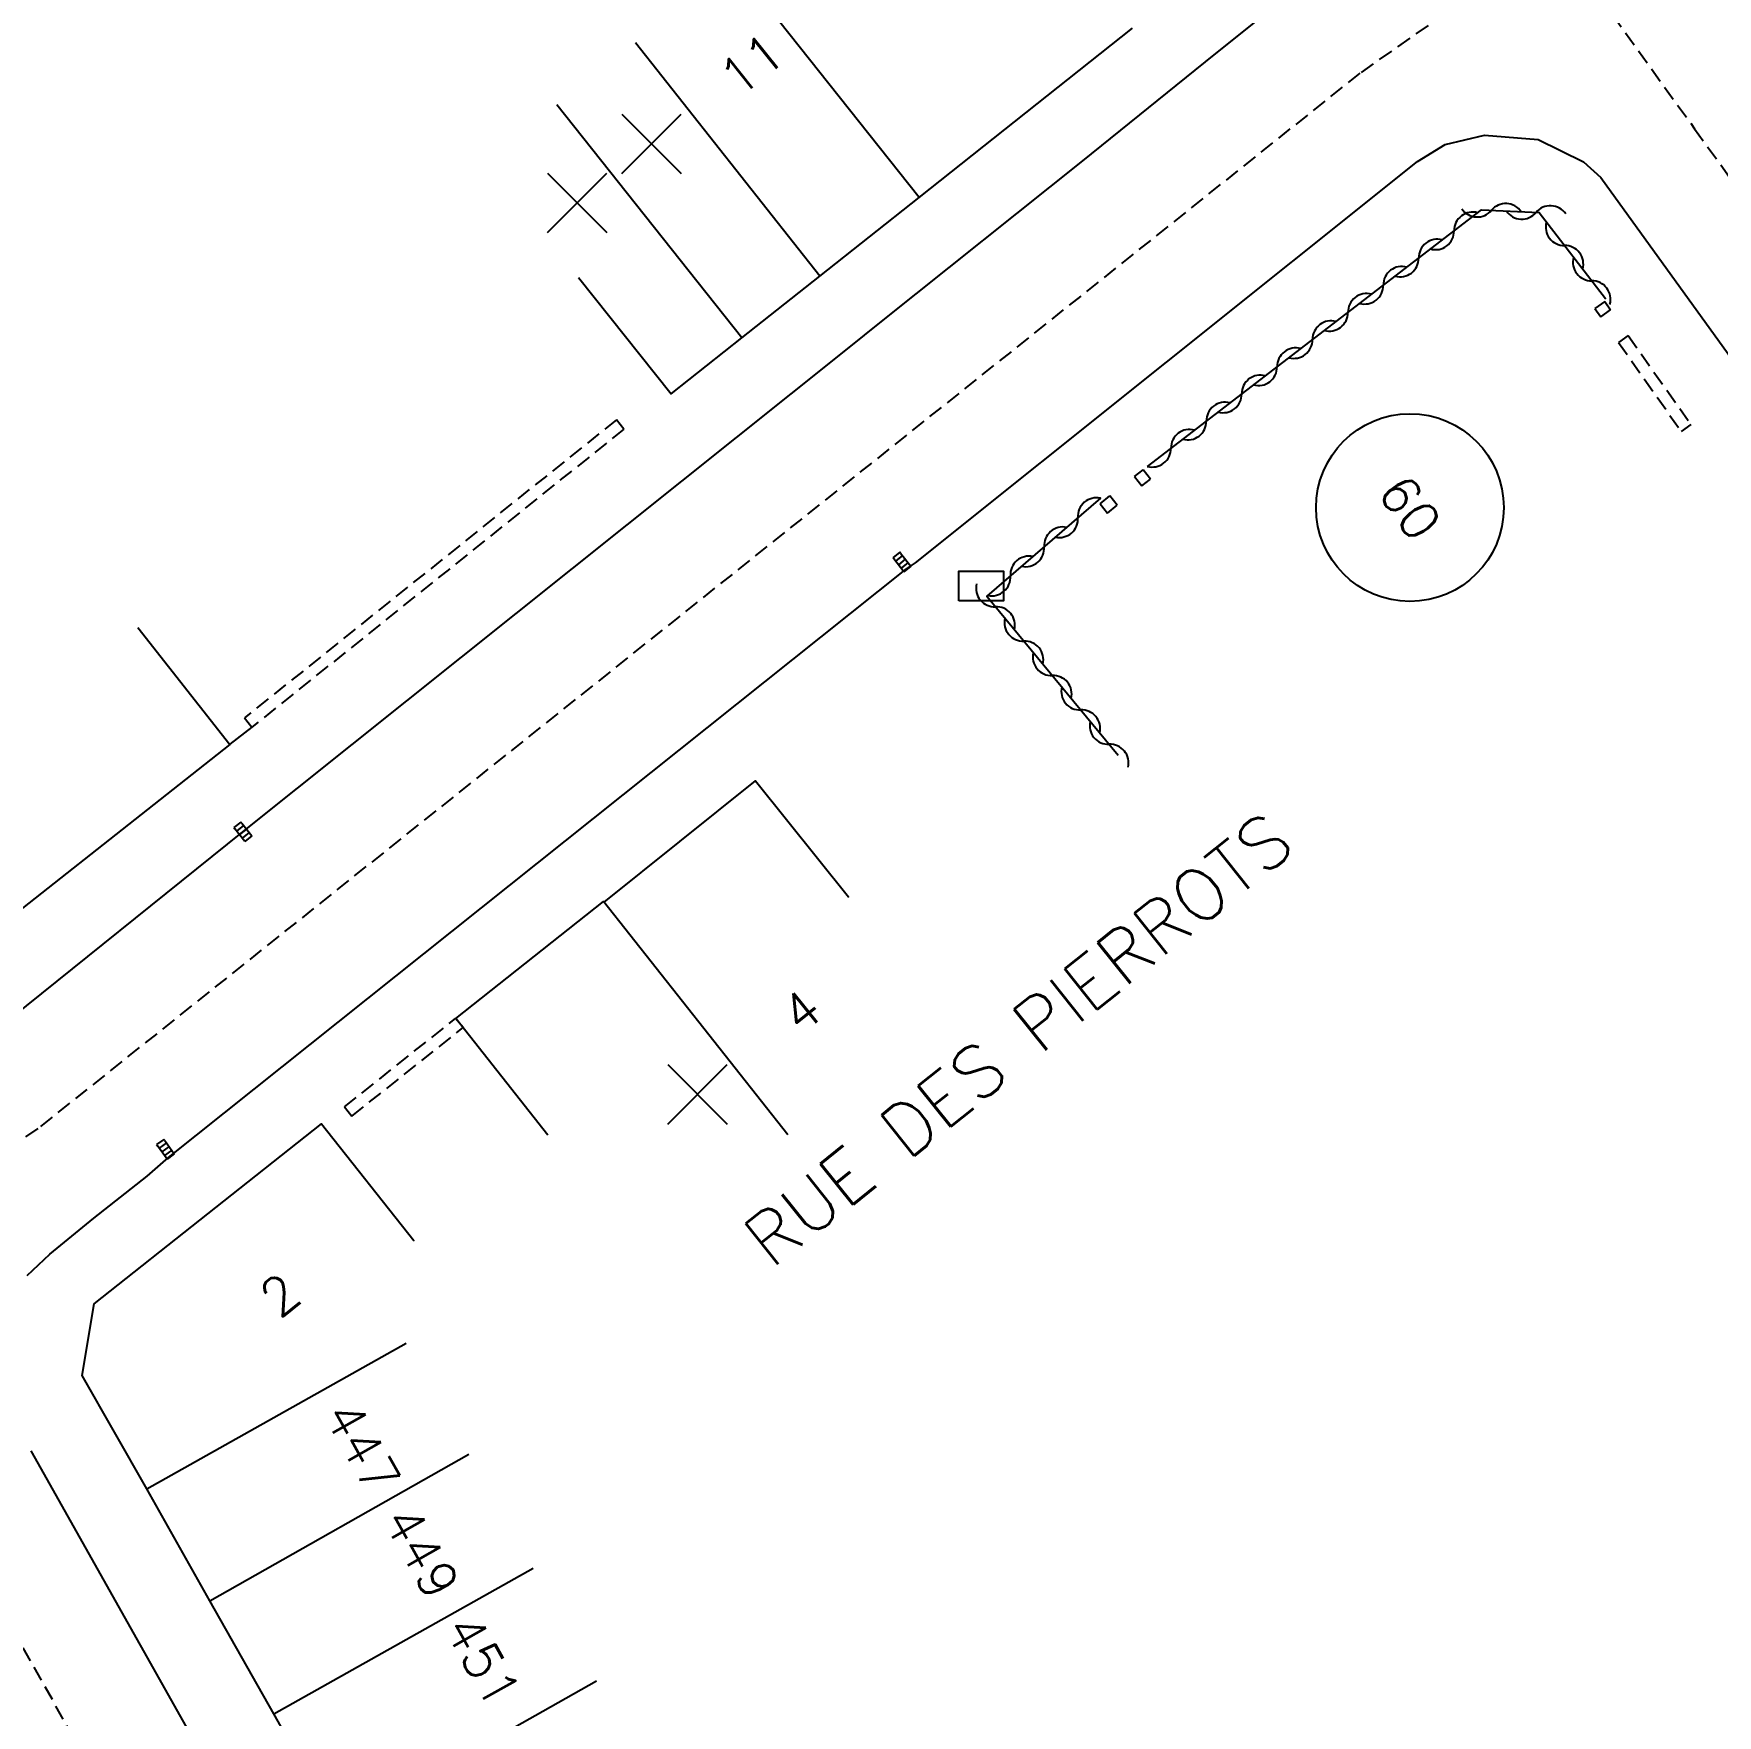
# Model space of a CAD drawing. Header units: millimetres. Extents: x 137000 to 138000, y 128000 to 129000.
# Drawn here: x 137676.5 to 137733.1, y 128900.6 to 128957.2 of the extents above; entities that cross this region are included whole.
import ezdxf
from ezdxf.enums import TextEntityAlignment as Align

# ---------------------------------------------------------------- set-up
doc = ezdxf.new("R2010")
doc.units = ezdxf.units.MM
doc.linetypes.add('DASHED', pattern=[0.75, 0.5, -0.25])
doc.layers.get('0').update_dxf_attribs({"linetype": 'CONTINUOUS'})
for name, color, linetype in [('w0001', 6, 'DASHED'), ('w0008', 7, 'CONTINUOUS'), ('w0100', 7, 'CONTINUOUS'), ('W0105', 7, 'CONTINUOUS'), ('W0112', 1, 'DASHED'), ('w0310', 3, 'CONTINUOUS'), ('w0400', 7, 'CONTINUOUS'), ('w0989', 7, 'CONTINUOUS'), ('w0991', 7, 'CONTINUOUS'), ('W1102', 7, 'CONTINUOUS'), ('W1471', 7, 'CONTINUOUS')]:
    doc.layers.add(name, color=color, linetype=linetype)
doc.styles.get("Standard").update_dxf_attribs({"font": 'romans.shx', "width": 0.85})

# ---------------------------------------------------------------- blocks, each defined once
blk = doc.blocks.new('t310o')
at = {"color": 0, "linetype": 'Continuous'}
for centre, start, end in [((-0.5, 0.375), 216.8699, 323.1304), ((0.5, -0.375), 36.8699, 143.1303)]:
    blk.add_arc(centre, 0.625, start, end, dxfattribs=at)
blk = doc.blocks.new('t991o')
at = {"color": 0, "linetype": 'Continuous'}
for p, q in [((-1, 1), (1, -1)), ((-1, -1), (1, 1))]:
    blk.add_line(p, q, dxfattribs=at)
blk = doc.blocks.new('T400')
for p, q in [((-0.15, 0.3), (0.15, 0.3)), ((-0.15, -0.25), (-0.15, 0.3)), ((-0.15, 0.15), (0.15, 0.15)), ((-0.15, 0), (0.15, 0)), ((0.15, 0.3), (0.15, -0.25)), ((-0.15, -0.15), (0.15, -0.15)), ((-0.15, -0.25), (-0.15, -0.3)), ((-0.15, -0.3), (0.15, -0.3)), ((0.15, -0.3), (0.15, -0.25))]:
    blk.add_line(p, q)
blk = doc.blocks.new('T1471')
at = {"color": 0, "linetype": 'Continuous', "flags": 128}
blk.add_lwpolyline([(-0.75, -0.5), (-0.75, 0.5), (0.75, 0.5), (0.75, -0.5), (-0.75, -0.5)], dxfattribs=at)

msp = doc.modelspace()

# ---------------------------------------------------------------- linework, layer by layer
at = {"layer": 'w0001'}
for points in [[(137699.282, 129000), (137703.832, 128993.681), (137713.513, 128980.142), (137722.998, 128966.958), (137732.32, 128953.983), (137780.382, 128887.345)], [(137725.426, 128627.774), (137717.741, 128645.886), (137715.569, 128653.316), (137713.772, 128662.308), (137712.585, 128671.123), (137711.986, 128678.76), (137711.806, 128686.96), (137712.108, 128694.349), (137712.682, 128700.695), (137715.302, 128716.645), (137718.896, 128734.03), (137723.69, 128756.962), (137728.799, 128781.46), (137730.196, 128788.892), (137730.614, 128795.363), (137729.586, 128803.5), (137727.472, 128810.482), (137723.424, 128818.8), (137717.916, 128828.598), (137673.524, 128907.549), (137664.719, 128923.278), (137635.071, 128975.918)], [(137727.659, 128960.47), (137721.062, 128955.848), (137676.628, 128920.366), (137669.122, 128915.414)]]:
    msp.add_lwpolyline(points, dxfattribs=at)
at = {"layer": 'w0008'}
for points in [[(137675.203, 128923.658), (137683.519, 128930.344), (137703.785, 128946.535), (137705.039, 128947.552), (137711.751, 128952.907), (137716.167, 128956.465), (137719.454, 128959.102), (137720.189, 128959.887), (137720.82, 128961.074), (137721.06, 128962.819), (137720.674, 128964.145), (137720.411, 128964.596), (137720.194, 128964.918), (137706.209, 128984.333), (137695.302, 128999.532), (137694.964, 129000)], [(137676.268, 128915.422), (137677.027, 128916.14), (137678.508, 128917.35), (137680.304, 128918.77), (137681.015, 128919.395), (137705.829, 128939.181), (137706.134, 128939.391), (137723.001, 128952.884), (137723.931, 128953.459), (137725.254, 128953.773), (137727.064, 128953.628), (137728.585, 128952.867), (137729.166, 128952.34), (137777.044, 128886.024)], [(137726.432, 128820.528), (137702.394, 128863.309), (137702.132, 128863.794), (137676.398, 128909.529)]]:
    msp.add_lwpolyline(points, dxfattribs=at)
at = {"layer": 'w0100'}
for points in [[(137694.806, 128948.983), (137697.913, 128945.066), (137700.288, 128946.95), (137702.915, 128949.022), (137706.258, 128951.676), (137713.429, 128957.364)], [(137679.985, 128937.21), (137683.081, 128933.283), (137672.902, 128925.258)], [(137693.774, 128920.149), (137690.675, 128924.072), (137695.642, 128927.997), (137695.669, 128927.979), (137700.752, 128932.057), (137703.881, 128928.157), (137703.881, 128928.157), (137703.881, 128928.157), (137703.881, 128928.157), (137703.881, 128928.157), (137703.881, 128928.157), (137703.881, 128928.157), (137703.881, 128928.157), (137703.881, 128928.157), (137703.881, 128928.157), (137703.881, 128928.157), (137703.881, 128928.157), (137703.881, 128928.157), (137703.881, 128928.157), (137703.881, 128928.157), (137703.881, 128928.157), (137703.881, 128928.157), (137703.881, 128928.157), (137703.881, 128928.157), (137703.881, 128928.157), (137703.881, 128928.157), (137703.881, 128928.157), (137703.881, 128928.157), (137703.881, 128928.157), (137703.881, 128928.157), (137703.881, 128928.157), (137703.881, 128928.157), (137703.881, 128928.157), (137703.881, 128928.157), (137703.881, 128928.157), (137703.881, 128928.157), (137703.881, 128928.157), (137703.881, 128928.157), (137703.881, 128928.157), (137703.881, 128928.157), (137703.881, 128928.157), (137703.881, 128928.157), (137703.881, 128928.157), (137703.881, 128928.157), (137703.881, 128928.157), (137703.881, 128928.157), (137703.881, 128928.157), (137703.881, 128928.157), (137703.881, 128928.157), (137703.881, 128928.157), (137703.881, 128928.157), (137703.881, 128928.157), (137703.881, 128928.157), (137703.881, 128928.157), (137703.881, 128928.157), (137703.881, 128928.157), (137703.881, 128928.157), (137703.881, 128928.157), (137703.881, 128928.157), (137703.881, 128928.157), (137703.881, 128928.157), (137703.881, 128928.157), (137703.881, 128928.157), (137703.881, 128928.157), (137703.881, 128928.157), (137703.881, 128928.157), (137703.881, 128928.157), (137703.881, 128928.157), (137703.881, 128928.157), (137703.881, 128928.157), (137703.881, 128928.157), (137703.881, 128928.157), (137703.881, 128928.157), (137703.881, 128928.157), (137703.881, 128928.157), (137703.881, 128928.157), (137703.881, 128928.157), (137703.881, 128928.157), (137703.881, 128928.157), (137703.881, 128928.157), (137703.881, 128928.157), (137703.881, 128928.157), (137703.881, 128928.157), (137703.881, 128928.157), (137703.881, 128928.157), (137703.881, 128928.157), (137703.881, 128928.157), (137703.881, 128928.157), (137703.881, 128928.157), (137703.881, 128928.157), (137703.881, 128928.157), (137703.881, 128928.157), (137703.881, 128928.157), (137703.881, 128928.157), (137703.881, 128928.157), (137703.881, 128928.157), (137703.881, 128928.157), (137703.881, 128928.157), (137703.881, 128928.157), (137703.881, 128928.157), (137703.881, 128928.157), (137703.881, 128928.157), (137703.881, 128928.157), (137703.881, 128928.157), (137703.881, 128928.157), (137703.881, 128928.157), (137703.881, 128928.157), (137703.881, 128928.157), (137703.881, 128928.157), (137703.881, 128928.157), (137703.881, 128928.157), (137703.881, 128928.157), (137703.881, 128928.157), (137703.881, 128928.157), (137703.881, 128928.157), (137703.881, 128928.157), (137703.881, 128928.157), (137703.881, 128928.157), (137703.881, 128928.157), (137703.881, 128928.157)], [(137686.695, 128896.885), (137684.561, 128900.684), (137682.408, 128904.489), (137680.293, 128908.256), (137678.118, 128912.06), (137678.517, 128914.473), (137686.163, 128920.523), (137689.265, 128916.602), (137689.265, 128916.602), (137689.265, 128916.602), (137689.265, 128916.602), (137689.265, 128916.602), (137689.265, 128916.602), (137689.265, 128916.602), (137689.265, 128916.602), (137689.265, 128916.602), (137689.265, 128916.602), (137689.265, 128916.602), (137689.265, 128916.602), (137689.265, 128916.602), (137689.265, 128916.602), (137689.265, 128916.602), (137689.265, 128916.602), (137689.265, 128916.602), (137689.265, 128916.602), (137689.265, 128916.602), (137689.265, 128916.602), (137689.265, 128916.602), (137689.265, 128916.602), (137689.265, 128916.602), (137689.265, 128916.602), (137689.265, 128916.602), (137689.265, 128916.602), (137689.265, 128916.602), (137689.265, 128916.602), (137689.265, 128916.602), (137689.265, 128916.602), (137689.265, 128916.602), (137689.265, 128916.602), (137689.265, 128916.602), (137689.265, 128916.602), (137689.265, 128916.602), (137689.265, 128916.602), (137689.265, 128916.602), (137689.265, 128916.602), (137689.265, 128916.602), (137689.265, 128916.602), (137689.265, 128916.602), (137689.265, 128916.602), (137689.265, 128916.602), (137689.265, 128916.602), (137689.265, 128916.602), (137689.265, 128916.602), (137689.265, 128916.602), (137689.265, 128916.602), (137689.265, 128916.602), (137689.265, 128916.602), (137689.265, 128916.602), (137689.265, 128916.602), (137689.265, 128916.602), (137689.265, 128916.602), (137689.265, 128916.602), (137689.265, 128916.602), (137689.265, 128916.602), (137689.265, 128916.602), (137689.265, 128916.602), (137689.265, 128916.602), (137689.265, 128916.602), (137689.265, 128916.602), (137689.265, 128916.602), (137689.265, 128916.602), (137689.265, 128916.602), (137689.265, 128916.602), (137689.265, 128916.602), (137689.265, 128916.602), (137689.265, 128916.602), (137689.265, 128916.602), (137689.265, 128916.602), (137689.265, 128916.602), (137689.265, 128916.602), (137689.265, 128916.602), (137689.265, 128916.602), (137689.265, 128916.602), (137689.265, 128916.602), (137689.265, 128916.602), (137689.265, 128916.602), (137689.265, 128916.602), (137689.265, 128916.602), (137689.265, 128916.602), (137689.265, 128916.602), (137689.265, 128916.602), (137689.265, 128916.602), (137689.265, 128916.602), (137689.265, 128916.602), (137689.265, 128916.602), (137689.265, 128916.602), (137689.265, 128916.602), (137689.265, 128916.602), (137689.265, 128916.602), (137689.265, 128916.602), (137689.265, 128916.602), (137689.265, 128916.602), (137689.265, 128916.602), (137689.265, 128916.602), (137689.265, 128916.602), (137689.265, 128916.602), (137689.265, 128916.602), (137689.265, 128916.602), (137689.265, 128916.602), (137689.265, 128916.602)]]:
    msp.add_lwpolyline(points, dxfattribs=at)
at = {"layer": 'W0105'}
msp.add_line((137683.824, 128933.863), (137683.085, 128933.288), dxfattribs=at)
at = {"layer": 'W0112'}
for points in [[(137729.298, 128948.171), (137728.971, 128947.941), (137729.165, 128947.665), (137729.492, 128947.895), (137729.492, 128947.895), (137729.492, 128947.895), (137729.492, 128947.895), (137729.492, 128947.895), (137729.492, 128947.895), (137729.492, 128947.895), (137729.492, 128947.895), (137729.492, 128947.895), (137729.492, 128947.895), (137729.492, 128947.895), (137729.492, 128947.895), (137729.492, 128947.895), (137729.492, 128947.895), (137729.492, 128947.895), (137729.492, 128947.895), (137729.492, 128947.895), (137729.492, 128947.895), (137729.492, 128947.895), (137729.492, 128947.895), (137729.492, 128947.895), (137729.492, 128947.895), (137729.492, 128947.895), (137729.492, 128947.895), (137729.492, 128947.895), (137729.492, 128947.895), (137729.492, 128947.895), (137729.492, 128947.895), (137729.492, 128947.895), (137729.492, 128947.895), (137729.492, 128947.895), (137729.492, 128947.895), (137729.492, 128947.895), (137729.492, 128947.895), (137729.492, 128947.895), (137729.492, 128947.895), (137729.492, 128947.895), (137729.492, 128947.895), (137729.492, 128947.895), (137729.492, 128947.895), (137729.492, 128947.895), (137729.492, 128947.895), (137729.492, 128947.895), (137729.492, 128947.895), (137729.492, 128947.895), (137729.492, 128947.895), (137729.492, 128947.895), (137729.492, 128947.895), (137729.492, 128947.895), (137729.492, 128947.895), (137729.492, 128947.895), (137729.492, 128947.895), (137729.492, 128947.895), (137729.492, 128947.895), (137729.492, 128947.895), (137729.492, 128947.895), (137729.492, 128947.895), (137729.492, 128947.895), (137729.492, 128947.895), (137729.492, 128947.895), (137729.492, 128947.895), (137729.492, 128947.895), (137729.492, 128947.895), (137729.492, 128947.895), (137729.492, 128947.895), (137729.492, 128947.895), (137729.492, 128947.895), (137729.492, 128947.895), (137729.492, 128947.895), (137729.492, 128947.895), (137729.492, 128947.895), (137729.492, 128947.895), (137729.492, 128947.895), (137729.492, 128947.895), (137729.492, 128947.895), (137729.492, 128947.895), (137729.492, 128947.895), (137729.492, 128947.895), (137729.492, 128947.895), (137729.492, 128947.895), (137729.492, 128947.895), (137729.492, 128947.895), (137729.492, 128947.895), (137729.492, 128947.895), (137729.492, 128947.895), (137729.492, 128947.895), (137729.492, 128947.895), (137729.492, 128947.895), (137729.492, 128947.895), (137729.492, 128947.895), (137729.492, 128947.895), (137729.492, 128947.895), (137729.492, 128947.895), (137729.492, 128947.895), (137729.492, 128947.895), (137729.492, 128947.895), (137729.492, 128947.895), (137729.492, 128947.895), (137729.492, 128947.895), (137729.492, 128947.895), (137729.492, 128947.895), (137729.492, 128947.895), (137729.492, 128947.895), (137729.492, 128947.895), (137729.492, 128947.895), (137729.492, 128947.895), (137729.492, 128947.895), (137729.492, 128947.895), (137729.492, 128947.895), (137729.492, 128947.895), (137729.492, 128947.895), (137729.492, 128947.895), (137729.492, 128947.895), (137729.492, 128947.895), (137729.492, 128947.895), (137729.492, 128947.895), (137729.492, 128947.895)], [(137729.298, 128948.171), (137729.492, 128947.895), (137729.492, 128947.895), (137729.492, 128947.895), (137729.492, 128947.895), (137729.492, 128947.895), (137729.492, 128947.895), (137729.492, 128947.895), (137729.492, 128947.895), (137729.492, 128947.895), (137729.492, 128947.895), (137729.492, 128947.895), (137729.492, 128947.895), (137729.492, 128947.895), (137729.492, 128947.895), (137729.492, 128947.895), (137729.492, 128947.895), (137729.492, 128947.895), (137729.492, 128947.895), (137729.492, 128947.895), (137729.492, 128947.895), (137729.492, 128947.895), (137729.492, 128947.895), (137729.492, 128947.895), (137729.492, 128947.895), (137729.492, 128947.895), (137729.492, 128947.895), (137729.492, 128947.895), (137729.492, 128947.895), (137729.492, 128947.895), (137729.492, 128947.895), (137729.492, 128947.895), (137729.492, 128947.895), (137729.492, 128947.895), (137729.492, 128947.895), (137729.492, 128947.895), (137729.492, 128947.895), (137729.492, 128947.895), (137729.492, 128947.895), (137729.492, 128947.895), (137729.492, 128947.895), (137729.492, 128947.895), (137729.492, 128947.895), (137729.492, 128947.895), (137729.492, 128947.895), (137729.492, 128947.895), (137729.492, 128947.895), (137729.492, 128947.895), (137729.492, 128947.895), (137729.492, 128947.895), (137729.492, 128947.895), (137729.492, 128947.895), (137729.492, 128947.895), (137729.492, 128947.895), (137729.492, 128947.895), (137729.492, 128947.895), (137729.492, 128947.895), (137729.492, 128947.895), (137729.492, 128947.895), (137729.492, 128947.895), (137729.492, 128947.895), (137729.492, 128947.895), (137729.492, 128947.895), (137729.492, 128947.895), (137729.492, 128947.895), (137729.492, 128947.895), (137729.492, 128947.895), (137729.492, 128947.895), (137729.492, 128947.895), (137729.492, 128947.895), (137729.492, 128947.895), (137729.492, 128947.895), (137729.492, 128947.895), (137729.492, 128947.895), (137729.492, 128947.895), (137729.492, 128947.895), (137729.492, 128947.895), (137729.492, 128947.895), (137729.492, 128947.895), (137729.492, 128947.895), (137729.492, 128947.895), (137729.492, 128947.895), (137729.492, 128947.895), (137729.492, 128947.895), (137729.492, 128947.895), (137729.492, 128947.895), (137729.492, 128947.895), (137729.492, 128947.895), (137729.492, 128947.895), (137729.492, 128947.895), (137729.492, 128947.895), (137729.492, 128947.895), (137729.492, 128947.895), (137729.492, 128947.895), (137729.492, 128947.895), (137729.492, 128947.895), (137729.492, 128947.895), (137729.492, 128947.895), (137729.492, 128947.895), (137729.492, 128947.895), (137729.492, 128947.895), (137729.492, 128947.895), (137729.492, 128947.895), (137729.492, 128947.895), (137729.492, 128947.895), (137729.492, 128947.895), (137729.492, 128947.895), (137729.492, 128947.895), (137729.492, 128947.895), (137729.492, 128947.895), (137729.492, 128947.895), (137729.492, 128947.895), (137729.492, 128947.895), (137729.492, 128947.895), (137729.492, 128947.895), (137729.492, 128947.895), (137729.492, 128947.895), (137729.492, 128947.895), (137729.492, 128947.895), (137729.492, 128947.895)], [(137730.088, 128947.029), (137729.762, 128946.798), (137731.874, 128943.804), (137732.201, 128944.035), (137732.201, 128944.035), (137732.201, 128944.035), (137732.201, 128944.035), (137732.201, 128944.035), (137732.201, 128944.035), (137732.201, 128944.035), (137732.201, 128944.035), (137732.201, 128944.035), (137732.201, 128944.035), (137732.201, 128944.035), (137732.201, 128944.035), (137732.201, 128944.035), (137732.201, 128944.035), (137732.201, 128944.035), (137732.201, 128944.035), (137732.201, 128944.035), (137732.201, 128944.035), (137732.201, 128944.035), (137732.201, 128944.035), (137732.201, 128944.035), (137732.201, 128944.035), (137732.201, 128944.035), (137732.201, 128944.035), (137732.201, 128944.035), (137732.201, 128944.035), (137732.201, 128944.035), (137732.201, 128944.035), (137732.201, 128944.035), (137732.201, 128944.035), (137732.201, 128944.035), (137732.201, 128944.035), (137732.201, 128944.035), (137732.201, 128944.035), (137732.201, 128944.035), (137732.201, 128944.035), (137732.201, 128944.035), (137732.201, 128944.035), (137732.201, 128944.035), (137732.201, 128944.035), (137732.201, 128944.035), (137732.201, 128944.035), (137732.201, 128944.035), (137732.201, 128944.035), (137732.201, 128944.035), (137732.201, 128944.035), (137732.201, 128944.035), (137732.201, 128944.035), (137732.201, 128944.035), (137732.201, 128944.035), (137732.201, 128944.035), (137732.201, 128944.035), (137732.201, 128944.035), (137732.201, 128944.035), (137732.201, 128944.035), (137732.201, 128944.035), (137732.201, 128944.035), (137732.201, 128944.035), (137732.201, 128944.035), (137732.201, 128944.035), (137732.201, 128944.035), (137732.201, 128944.035), (137732.201, 128944.035), (137732.201, 128944.035), (137732.201, 128944.035), (137732.201, 128944.035), (137732.201, 128944.035), (137732.201, 128944.035), (137732.201, 128944.035), (137732.201, 128944.035), (137732.201, 128944.035), (137732.201, 128944.035), (137732.201, 128944.035), (137732.201, 128944.035), (137732.201, 128944.035), (137732.201, 128944.035), (137732.201, 128944.035), (137732.201, 128944.035), (137732.201, 128944.035), (137732.201, 128944.035), (137732.201, 128944.035), (137732.201, 128944.035), (137732.201, 128944.035), (137732.201, 128944.035), (137732.201, 128944.035), (137732.201, 128944.035), (137732.201, 128944.035), (137732.201, 128944.035), (137732.201, 128944.035), (137732.201, 128944.035), (137732.201, 128944.035), (137732.201, 128944.035), (137732.201, 128944.035), (137732.201, 128944.035), (137732.201, 128944.035), (137732.201, 128944.035), (137732.201, 128944.035), (137732.201, 128944.035), (137732.201, 128944.035), (137732.201, 128944.035), (137732.201, 128944.035), (137732.201, 128944.035), (137732.201, 128944.035), (137732.201, 128944.035), (137732.201, 128944.035), (137732.201, 128944.035), (137732.201, 128944.035), (137732.201, 128944.035), (137732.201, 128944.035), (137732.201, 128944.035), (137732.201, 128944.035), (137732.201, 128944.035), (137732.201, 128944.035), (137732.201, 128944.035), (137732.201, 128944.035), (137732.201, 128944.035), (137732.201, 128944.035)], [(137730.088, 128947.029), (137732.201, 128944.035), (137732.201, 128944.035), (137732.201, 128944.035), (137732.201, 128944.035), (137732.201, 128944.035), (137732.201, 128944.035), (137732.201, 128944.035), (137732.201, 128944.035), (137732.201, 128944.035), (137732.201, 128944.035), (137732.201, 128944.035), (137732.201, 128944.035), (137732.201, 128944.035), (137732.201, 128944.035), (137732.201, 128944.035), (137732.201, 128944.035), (137732.201, 128944.035), (137732.201, 128944.035), (137732.201, 128944.035), (137732.201, 128944.035), (137732.201, 128944.035), (137732.201, 128944.035), (137732.201, 128944.035), (137732.201, 128944.035), (137732.201, 128944.035), (137732.201, 128944.035), (137732.201, 128944.035), (137732.201, 128944.035), (137732.201, 128944.035), (137732.201, 128944.035), (137732.201, 128944.035), (137732.201, 128944.035), (137732.201, 128944.035), (137732.201, 128944.035), (137732.201, 128944.035), (137732.201, 128944.035), (137732.201, 128944.035), (137732.201, 128944.035), (137732.201, 128944.035), (137732.201, 128944.035), (137732.201, 128944.035), (137732.201, 128944.035), (137732.201, 128944.035), (137732.201, 128944.035), (137732.201, 128944.035), (137732.201, 128944.035), (137732.201, 128944.035), (137732.201, 128944.035), (137732.201, 128944.035), (137732.201, 128944.035), (137732.201, 128944.035), (137732.201, 128944.035), (137732.201, 128944.035), (137732.201, 128944.035), (137732.201, 128944.035), (137732.201, 128944.035), (137732.201, 128944.035), (137732.201, 128944.035), (137732.201, 128944.035), (137732.201, 128944.035), (137732.201, 128944.035), (137732.201, 128944.035), (137732.201, 128944.035), (137732.201, 128944.035), (137732.201, 128944.035), (137732.201, 128944.035), (137732.201, 128944.035), (137732.201, 128944.035), (137732.201, 128944.035), (137732.201, 128944.035), (137732.201, 128944.035), (137732.201, 128944.035), (137732.201, 128944.035), (137732.201, 128944.035), (137732.201, 128944.035), (137732.201, 128944.035), (137732.201, 128944.035), (137732.201, 128944.035), (137732.201, 128944.035), (137732.201, 128944.035), (137732.201, 128944.035), (137732.201, 128944.035), (137732.201, 128944.035), (137732.201, 128944.035), (137732.201, 128944.035), (137732.201, 128944.035), (137732.201, 128944.035), (137732.201, 128944.035), (137732.201, 128944.035), (137732.201, 128944.035), (137732.201, 128944.035), (137732.201, 128944.035), (137732.201, 128944.035), (137732.201, 128944.035), (137732.201, 128944.035), (137732.201, 128944.035), (137732.201, 128944.035), (137732.201, 128944.035), (137732.201, 128944.035), (137732.201, 128944.035), (137732.201, 128944.035), (137732.201, 128944.035), (137732.201, 128944.035), (137732.201, 128944.035), (137732.201, 128944.035), (137732.201, 128944.035), (137732.201, 128944.035), (137732.201, 128944.035), (137732.201, 128944.035), (137732.201, 128944.035), (137732.201, 128944.035), (137732.201, 128944.035), (137732.201, 128944.035), (137732.201, 128944.035), (137732.201, 128944.035), (137732.201, 128944.035), (137732.201, 128944.035), (137732.201, 128944.035), (137732.201, 128944.035)], [(137696.325, 128943.883), (137696.074, 128944.195), (137683.574, 128934.174), (137683.824, 128933.862), (137683.824, 128933.862), (137683.824, 128933.862), (137683.824, 128933.862), (137683.824, 128933.862), (137683.824, 128933.862), (137683.824, 128933.862), (137683.824, 128933.862), (137683.824, 128933.862), (137683.824, 128933.862), (137683.824, 128933.862), (137683.824, 128933.862), (137683.824, 128933.862), (137683.824, 128933.862), (137683.824, 128933.862), (137683.824, 128933.862), (137683.824, 128933.862), (137683.824, 128933.862), (137683.824, 128933.862), (137683.824, 128933.862), (137683.824, 128933.862), (137683.824, 128933.862), (137683.824, 128933.862), (137683.824, 128933.862), (137683.824, 128933.862), (137683.824, 128933.862), (137683.824, 128933.862), (137683.824, 128933.862), (137683.824, 128933.862), (137683.824, 128933.862), (137683.824, 128933.862), (137683.824, 128933.862), (137683.824, 128933.862), (137683.824, 128933.862), (137683.824, 128933.862), (137683.824, 128933.862), (137683.824, 128933.862), (137683.824, 128933.862), (137683.824, 128933.862), (137683.824, 128933.862), (137683.824, 128933.862), (137683.824, 128933.862), (137683.824, 128933.862), (137683.824, 128933.862), (137683.824, 128933.862), (137683.824, 128933.862), (137683.824, 128933.862), (137683.824, 128933.862), (137683.824, 128933.862), (137683.824, 128933.862), (137683.824, 128933.862), (137683.824, 128933.862), (137683.824, 128933.862), (137683.824, 128933.862), (137683.824, 128933.862), (137683.824, 128933.862), (137683.824, 128933.862), (137683.824, 128933.862), (137683.824, 128933.862), (137683.824, 128933.862), (137683.824, 128933.862), (137683.824, 128933.862), (137683.824, 128933.862), (137683.824, 128933.862), (137683.824, 128933.862), (137683.824, 128933.862), (137683.824, 128933.862), (137683.824, 128933.862), (137683.824, 128933.862), (137683.824, 128933.862), (137683.824, 128933.862), (137683.824, 128933.862), (137683.824, 128933.862), (137683.824, 128933.862), (137683.824, 128933.862), (137683.824, 128933.862), (137683.824, 128933.862), (137683.824, 128933.862), (137683.824, 128933.862), (137683.824, 128933.862), (137683.824, 128933.862), (137683.824, 128933.862), (137683.824, 128933.862), (137683.824, 128933.862), (137683.824, 128933.862), (137683.824, 128933.862), (137683.824, 128933.862), (137683.824, 128933.862), (137683.824, 128933.862), (137683.824, 128933.862), (137683.824, 128933.862), (137683.824, 128933.862), (137683.824, 128933.862), (137683.824, 128933.862), (137683.824, 128933.862), (137683.824, 128933.862), (137683.824, 128933.862), (137683.824, 128933.862), (137683.824, 128933.862), (137683.824, 128933.862), (137683.824, 128933.862), (137683.824, 128933.862), (137683.824, 128933.862), (137683.824, 128933.862), (137683.824, 128933.862), (137683.824, 128933.862), (137683.824, 128933.862), (137683.824, 128933.862), (137683.824, 128933.862), (137683.824, 128933.862), (137683.824, 128933.862), (137683.824, 128933.862), (137683.824, 128933.862), (137683.824, 128933.862), (137683.824, 128933.862), (137683.824, 128933.862), (137683.824, 128933.862)], [(137696.325, 128943.883), (137683.824, 128933.862), (137683.824, 128933.862), (137683.824, 128933.862), (137683.824, 128933.862), (137683.824, 128933.862), (137683.824, 128933.862), (137683.824, 128933.862), (137683.824, 128933.862), (137683.824, 128933.862), (137683.824, 128933.862), (137683.824, 128933.862), (137683.824, 128933.862), (137683.824, 128933.862), (137683.824, 128933.862), (137683.824, 128933.862), (137683.824, 128933.862), (137683.824, 128933.862), (137683.824, 128933.862), (137683.824, 128933.862), (137683.824, 128933.862), (137683.824, 128933.862), (137683.824, 128933.862), (137683.824, 128933.862), (137683.824, 128933.862), (137683.824, 128933.862), (137683.824, 128933.862), (137683.824, 128933.862), (137683.824, 128933.862), (137683.824, 128933.862), (137683.824, 128933.862), (137683.824, 128933.862), (137683.824, 128933.862), (137683.824, 128933.862), (137683.824, 128933.862), (137683.824, 128933.862), (137683.824, 128933.862), (137683.824, 128933.862), (137683.824, 128933.862), (137683.824, 128933.862), (137683.824, 128933.862), (137683.824, 128933.862), (137683.824, 128933.862), (137683.824, 128933.862), (137683.824, 128933.862), (137683.824, 128933.862), (137683.824, 128933.862), (137683.824, 128933.862), (137683.824, 128933.862), (137683.824, 128933.862), (137683.824, 128933.862), (137683.824, 128933.862), (137683.824, 128933.862), (137683.824, 128933.862), (137683.824, 128933.862), (137683.824, 128933.862), (137683.824, 128933.862), (137683.824, 128933.862), (137683.824, 128933.862), (137683.824, 128933.862), (137683.824, 128933.862), (137683.824, 128933.862), (137683.824, 128933.862), (137683.824, 128933.862), (137683.824, 128933.862), (137683.824, 128933.862), (137683.824, 128933.862), (137683.824, 128933.862), (137683.824, 128933.862), (137683.824, 128933.862), (137683.824, 128933.862), (137683.824, 128933.862), (137683.824, 128933.862), (137683.824, 128933.862), (137683.824, 128933.862), (137683.824, 128933.862), (137683.824, 128933.862), (137683.824, 128933.862), (137683.824, 128933.862), (137683.824, 128933.862), (137683.824, 128933.862), (137683.824, 128933.862), (137683.824, 128933.862), (137683.824, 128933.862), (137683.824, 128933.862), (137683.824, 128933.862), (137683.824, 128933.862), (137683.824, 128933.862), (137683.824, 128933.862), (137683.824, 128933.862), (137683.824, 128933.862), (137683.824, 128933.862), (137683.824, 128933.862), (137683.824, 128933.862), (137683.824, 128933.862), (137683.824, 128933.862), (137683.824, 128933.862), (137683.824, 128933.862), (137683.824, 128933.862), (137683.824, 128933.862), (137683.824, 128933.862), (137683.824, 128933.862), (137683.824, 128933.862), (137683.824, 128933.862), (137683.824, 128933.862), (137683.824, 128933.862), (137683.824, 128933.862), (137683.824, 128933.862), (137683.824, 128933.862), (137683.824, 128933.862), (137683.824, 128933.862), (137683.824, 128933.862), (137683.824, 128933.862), (137683.824, 128933.862), (137683.824, 128933.862), (137683.824, 128933.862), (137683.824, 128933.862), (137683.824, 128933.862), (137683.824, 128933.862), (137683.824, 128933.862)], [(137713.489, 128942.293), (137713.735, 128941.978), (137714.024, 128942.204), (137713.778, 128942.519), (137713.778, 128942.519), (137713.778, 128942.519), (137713.778, 128942.519), (137713.778, 128942.519), (137713.778, 128942.519), (137713.778, 128942.519), (137713.778, 128942.519), (137713.778, 128942.519), (137713.778, 128942.519), (137713.778, 128942.519), (137713.778, 128942.519), (137713.778, 128942.519), (137713.778, 128942.519), (137713.778, 128942.519), (137713.778, 128942.519), (137713.778, 128942.519), (137713.778, 128942.519), (137713.778, 128942.519), (137713.778, 128942.519), (137713.778, 128942.519), (137713.778, 128942.519), (137713.778, 128942.519), (137713.778, 128942.519), (137713.778, 128942.519), (137713.778, 128942.519), (137713.778, 128942.519), (137713.778, 128942.519), (137713.778, 128942.519), (137713.778, 128942.519), (137713.778, 128942.519), (137713.778, 128942.519), (137713.778, 128942.519), (137713.778, 128942.519), (137713.778, 128942.519), (137713.778, 128942.519), (137713.778, 128942.519), (137713.778, 128942.519), (137713.778, 128942.519), (137713.778, 128942.519), (137713.778, 128942.519), (137713.778, 128942.519), (137713.778, 128942.519), (137713.778, 128942.519), (137713.778, 128942.519), (137713.778, 128942.519), (137713.778, 128942.519), (137713.778, 128942.519), (137713.778, 128942.519), (137713.778, 128942.519), (137713.778, 128942.519), (137713.778, 128942.519), (137713.778, 128942.519), (137713.778, 128942.519), (137713.778, 128942.519), (137713.778, 128942.519), (137713.778, 128942.519), (137713.778, 128942.519), (137713.778, 128942.519), (137713.778, 128942.519), (137713.778, 128942.519), (137713.778, 128942.519), (137713.778, 128942.519), (137713.778, 128942.519), (137713.778, 128942.519), (137713.778, 128942.519), (137713.778, 128942.519), (137713.778, 128942.519), (137713.778, 128942.519), (137713.778, 128942.519), (137713.778, 128942.519), (137713.778, 128942.519), (137713.778, 128942.519), (137713.778, 128942.519), (137713.778, 128942.519), (137713.778, 128942.519), (137713.778, 128942.519), (137713.778, 128942.519), (137713.778, 128942.519), (137713.778, 128942.519), (137713.778, 128942.519), (137713.778, 128942.519), (137713.778, 128942.519), (137713.778, 128942.519), (137713.778, 128942.519), (137713.778, 128942.519), (137713.778, 128942.519), (137713.778, 128942.519), (137713.778, 128942.519), (137713.778, 128942.519), (137713.778, 128942.519), (137713.778, 128942.519), (137713.778, 128942.519), (137713.778, 128942.519), (137713.778, 128942.519), (137713.778, 128942.519), (137713.778, 128942.519), (137713.778, 128942.519), (137713.778, 128942.519), (137713.778, 128942.519), (137713.778, 128942.519), (137713.778, 128942.519), (137713.778, 128942.519), (137713.778, 128942.519), (137713.778, 128942.519), (137713.778, 128942.519), (137713.778, 128942.519), (137713.778, 128942.519), (137713.778, 128942.519), (137713.778, 128942.519), (137713.778, 128942.519), (137713.778, 128942.519), (137713.778, 128942.519), (137713.778, 128942.519), (137713.778, 128942.519), (137713.778, 128942.519), (137713.778, 128942.519)], [(137713.489, 128942.293), (137713.778, 128942.519), (137713.778, 128942.519), (137713.778, 128942.519), (137713.778, 128942.519), (137713.778, 128942.519), (137713.778, 128942.519), (137713.778, 128942.519), (137713.778, 128942.519), (137713.778, 128942.519), (137713.778, 128942.519), (137713.778, 128942.519), (137713.778, 128942.519), (137713.778, 128942.519), (137713.778, 128942.519), (137713.778, 128942.519), (137713.778, 128942.519), (137713.778, 128942.519), (137713.778, 128942.519), (137713.778, 128942.519), (137713.778, 128942.519), (137713.778, 128942.519), (137713.778, 128942.519), (137713.778, 128942.519), (137713.778, 128942.519), (137713.778, 128942.519), (137713.778, 128942.519), (137713.778, 128942.519), (137713.778, 128942.519), (137713.778, 128942.519), (137713.778, 128942.519), (137713.778, 128942.519), (137713.778, 128942.519), (137713.778, 128942.519), (137713.778, 128942.519), (137713.778, 128942.519), (137713.778, 128942.519), (137713.778, 128942.519), (137713.778, 128942.519), (137713.778, 128942.519), (137713.778, 128942.519), (137713.778, 128942.519), (137713.778, 128942.519), (137713.778, 128942.519), (137713.778, 128942.519), (137713.778, 128942.519), (137713.778, 128942.519), (137713.778, 128942.519), (137713.778, 128942.519), (137713.778, 128942.519), (137713.778, 128942.519), (137713.778, 128942.519), (137713.778, 128942.519), (137713.778, 128942.519), (137713.778, 128942.519), (137713.778, 128942.519), (137713.778, 128942.519), (137713.778, 128942.519), (137713.778, 128942.519), (137713.778, 128942.519), (137713.778, 128942.519), (137713.778, 128942.519), (137713.778, 128942.519), (137713.778, 128942.519), (137713.778, 128942.519), (137713.778, 128942.519), (137713.778, 128942.519), (137713.778, 128942.519), (137713.778, 128942.519), (137713.778, 128942.519), (137713.778, 128942.519), (137713.778, 128942.519), (137713.778, 128942.519), (137713.778, 128942.519), (137713.778, 128942.519), (137713.778, 128942.519), (137713.778, 128942.519), (137713.778, 128942.519), (137713.778, 128942.519), (137713.778, 128942.519), (137713.778, 128942.519), (137713.778, 128942.519), (137713.778, 128942.519), (137713.778, 128942.519), (137713.778, 128942.519), (137713.778, 128942.519), (137713.778, 128942.519), (137713.778, 128942.519), (137713.778, 128942.519), (137713.778, 128942.519), (137713.778, 128942.519), (137713.778, 128942.519), (137713.778, 128942.519), (137713.778, 128942.519), (137713.778, 128942.519), (137713.778, 128942.519), (137713.778, 128942.519), (137713.778, 128942.519), (137713.778, 128942.519), (137713.778, 128942.519), (137713.778, 128942.519), (137713.778, 128942.519), (137713.778, 128942.519), (137713.778, 128942.519), (137713.778, 128942.519), (137713.778, 128942.519), (137713.778, 128942.519), (137713.778, 128942.519), (137713.778, 128942.519), (137713.778, 128942.519), (137713.778, 128942.519), (137713.778, 128942.519), (137713.778, 128942.519), (137713.778, 128942.519), (137713.778, 128942.519), (137713.778, 128942.519), (137713.778, 128942.519), (137713.778, 128942.519), (137713.778, 128942.519), (137713.778, 128942.519)], [(137712.333, 128941.373), (137712.585, 128941.063), (137712.911, 128941.328), (137712.659, 128941.638), (137712.659, 128941.638), (137712.659, 128941.638), (137712.659, 128941.638), (137712.659, 128941.638), (137712.659, 128941.638), (137712.659, 128941.638), (137712.659, 128941.638), (137712.659, 128941.638), (137712.659, 128941.638), (137712.659, 128941.638), (137712.659, 128941.638), (137712.659, 128941.638), (137712.659, 128941.638), (137712.659, 128941.638), (137712.659, 128941.638), (137712.659, 128941.638), (137712.659, 128941.638), (137712.659, 128941.638), (137712.659, 128941.638), (137712.659, 128941.638), (137712.659, 128941.638), (137712.659, 128941.638), (137712.659, 128941.638), (137712.659, 128941.638), (137712.659, 128941.638), (137712.659, 128941.638), (137712.659, 128941.638), (137712.659, 128941.638), (137712.659, 128941.638), (137712.659, 128941.638), (137712.659, 128941.638), (137712.659, 128941.638), (137712.659, 128941.638), (137712.659, 128941.638), (137712.659, 128941.638), (137712.659, 128941.638), (137712.659, 128941.638), (137712.659, 128941.638), (137712.659, 128941.638), (137712.659, 128941.638), (137712.659, 128941.638), (137712.659, 128941.638), (137712.659, 128941.638), (137712.659, 128941.638), (137712.659, 128941.638), (137712.659, 128941.638), (137712.659, 128941.638), (137712.659, 128941.638), (137712.659, 128941.638), (137712.659, 128941.638), (137712.659, 128941.638), (137712.659, 128941.638), (137712.659, 128941.638), (137712.659, 128941.638), (137712.659, 128941.638), (137712.659, 128941.638), (137712.659, 128941.638), (137712.659, 128941.638), (137712.659, 128941.638), (137712.659, 128941.638), (137712.659, 128941.638), (137712.659, 128941.638), (137712.659, 128941.638), (137712.659, 128941.638), (137712.659, 128941.638), (137712.659, 128941.638), (137712.659, 128941.638), (137712.659, 128941.638), (137712.659, 128941.638), (137712.659, 128941.638), (137712.659, 128941.638), (137712.659, 128941.638), (137712.659, 128941.638), (137712.659, 128941.638), (137712.659, 128941.638), (137712.659, 128941.638), (137712.659, 128941.638), (137712.659, 128941.638), (137712.659, 128941.638), (137712.659, 128941.638), (137712.659, 128941.638), (137712.659, 128941.638), (137712.659, 128941.638), (137712.659, 128941.638), (137712.659, 128941.638), (137712.659, 128941.638), (137712.659, 128941.638), (137712.659, 128941.638), (137712.659, 128941.638), (137712.659, 128941.638), (137712.659, 128941.638), (137712.659, 128941.638), (137712.659, 128941.638), (137712.659, 128941.638), (137712.659, 128941.638), (137712.659, 128941.638), (137712.659, 128941.638), (137712.659, 128941.638), (137712.659, 128941.638), (137712.659, 128941.638), (137712.659, 128941.638), (137712.659, 128941.638), (137712.659, 128941.638), (137712.659, 128941.638), (137712.659, 128941.638), (137712.659, 128941.638), (137712.659, 128941.638), (137712.659, 128941.638), (137712.659, 128941.638), (137712.659, 128941.638), (137712.659, 128941.638), (137712.659, 128941.638), (137712.659, 128941.638), (137712.659, 128941.638), (137712.659, 128941.638), (137712.659, 128941.638)], [(137712.333, 128941.373), (137712.659, 128941.638), (137712.659, 128941.638), (137712.659, 128941.638), (137712.659, 128941.638), (137712.659, 128941.638), (137712.659, 128941.638), (137712.659, 128941.638), (137712.659, 128941.638), (137712.659, 128941.638), (137712.659, 128941.638), (137712.659, 128941.638), (137712.659, 128941.638), (137712.659, 128941.638), (137712.659, 128941.638), (137712.659, 128941.638), (137712.659, 128941.638), (137712.659, 128941.638), (137712.659, 128941.638), (137712.659, 128941.638), (137712.659, 128941.638), (137712.659, 128941.638), (137712.659, 128941.638), (137712.659, 128941.638), (137712.659, 128941.638), (137712.659, 128941.638), (137712.659, 128941.638), (137712.659, 128941.638), (137712.659, 128941.638), (137712.659, 128941.638), (137712.659, 128941.638), (137712.659, 128941.638), (137712.659, 128941.638), (137712.659, 128941.638), (137712.659, 128941.638), (137712.659, 128941.638), (137712.659, 128941.638), (137712.659, 128941.638), (137712.659, 128941.638), (137712.659, 128941.638), (137712.659, 128941.638), (137712.659, 128941.638), (137712.659, 128941.638), (137712.659, 128941.638), (137712.659, 128941.638), (137712.659, 128941.638), (137712.659, 128941.638), (137712.659, 128941.638), (137712.659, 128941.638), (137712.659, 128941.638), (137712.659, 128941.638), (137712.659, 128941.638), (137712.659, 128941.638), (137712.659, 128941.638), (137712.659, 128941.638), (137712.659, 128941.638), (137712.659, 128941.638), (137712.659, 128941.638), (137712.659, 128941.638), (137712.659, 128941.638), (137712.659, 128941.638), (137712.659, 128941.638), (137712.659, 128941.638), (137712.659, 128941.638), (137712.659, 128941.638), (137712.659, 128941.638), (137712.659, 128941.638), (137712.659, 128941.638), (137712.659, 128941.638), (137712.659, 128941.638), (137712.659, 128941.638), (137712.659, 128941.638), (137712.659, 128941.638), (137712.659, 128941.638), (137712.659, 128941.638), (137712.659, 128941.638), (137712.659, 128941.638), (137712.659, 128941.638), (137712.659, 128941.638), (137712.659, 128941.638), (137712.659, 128941.638), (137712.659, 128941.638), (137712.659, 128941.638), (137712.659, 128941.638), (137712.659, 128941.638), (137712.659, 128941.638), (137712.659, 128941.638), (137712.659, 128941.638), (137712.659, 128941.638), (137712.659, 128941.638), (137712.659, 128941.638), (137712.659, 128941.638), (137712.659, 128941.638), (137712.659, 128941.638), (137712.659, 128941.638), (137712.659, 128941.638), (137712.659, 128941.638), (137712.659, 128941.638), (137712.659, 128941.638), (137712.659, 128941.638), (137712.659, 128941.638), (137712.659, 128941.638), (137712.659, 128941.638), (137712.659, 128941.638), (137712.659, 128941.638), (137712.659, 128941.638), (137712.659, 128941.638), (137712.659, 128941.638), (137712.659, 128941.638), (137712.659, 128941.638), (137712.659, 128941.638), (137712.659, 128941.638), (137712.659, 128941.638), (137712.659, 128941.638), (137712.659, 128941.638), (137712.659, 128941.638), (137712.659, 128941.638), (137712.659, 128941.638), (137712.659, 128941.638), (137712.659, 128941.638)], [(137686.934, 128921.094), (137687.183, 128920.781), (137690.921, 128923.759), (137690.671, 128924.072), (137690.671, 128924.072), (137690.671, 128924.072), (137690.671, 128924.072), (137690.671, 128924.072), (137690.671, 128924.072), (137690.671, 128924.072), (137690.671, 128924.072), (137690.671, 128924.072), (137690.671, 128924.072), (137690.671, 128924.072), (137690.671, 128924.072), (137690.671, 128924.072), (137690.671, 128924.072), (137690.671, 128924.072), (137690.671, 128924.072), (137690.671, 128924.072), (137690.671, 128924.072), (137690.671, 128924.072), (137690.671, 128924.072), (137690.671, 128924.072), (137690.671, 128924.072), (137690.671, 128924.072), (137690.671, 128924.072), (137690.671, 128924.072), (137690.671, 128924.072), (137690.671, 128924.072), (137690.671, 128924.072), (137690.671, 128924.072), (137690.671, 128924.072), (137690.671, 128924.072), (137690.671, 128924.072), (137690.671, 128924.072), (137690.671, 128924.072), (137690.671, 128924.072), (137690.671, 128924.072), (137690.671, 128924.072), (137690.671, 128924.072), (137690.671, 128924.072), (137690.671, 128924.072), (137690.671, 128924.072), (137690.671, 128924.072), (137690.671, 128924.072), (137690.671, 128924.072), (137690.671, 128924.072), (137690.671, 128924.072), (137690.671, 128924.072), (137690.671, 128924.072), (137690.671, 128924.072), (137690.671, 128924.072), (137690.671, 128924.072), (137690.671, 128924.072), (137690.671, 128924.072), (137690.671, 128924.072), (137690.671, 128924.072), (137690.671, 128924.072), (137690.671, 128924.072), (137690.671, 128924.072), (137690.671, 128924.072), (137690.671, 128924.072), (137690.671, 128924.072), (137690.671, 128924.072), (137690.671, 128924.072), (137690.671, 128924.072), (137690.671, 128924.072), (137690.671, 128924.072), (137690.671, 128924.072), (137690.671, 128924.072), (137690.671, 128924.072), (137690.671, 128924.072), (137690.671, 128924.072), (137690.671, 128924.072), (137690.671, 128924.072), (137690.671, 128924.072), (137690.671, 128924.072), (137690.671, 128924.072), (137690.671, 128924.072), (137690.671, 128924.072), (137690.671, 128924.072), (137690.671, 128924.072), (137690.671, 128924.072), (137690.671, 128924.072), (137690.671, 128924.072), (137690.671, 128924.072), (137690.671, 128924.072), (137690.671, 128924.072), (137690.671, 128924.072), (137690.671, 128924.072), (137690.671, 128924.072), (137690.671, 128924.072), (137690.671, 128924.072), (137690.671, 128924.072), (137690.671, 128924.072), (137690.671, 128924.072), (137690.671, 128924.072), (137690.671, 128924.072), (137690.671, 128924.072), (137690.671, 128924.072), (137690.671, 128924.072), (137690.671, 128924.072), (137690.671, 128924.072), (137690.671, 128924.072), (137690.671, 128924.072), (137690.671, 128924.072), (137690.671, 128924.072), (137690.671, 128924.072), (137690.671, 128924.072), (137690.671, 128924.072), (137690.671, 128924.072), (137690.671, 128924.072), (137690.671, 128924.072), (137690.671, 128924.072), (137690.671, 128924.072), (137690.671, 128924.072), (137690.671, 128924.072), (137690.671, 128924.072), (137690.671, 128924.072)], [(137686.934, 128921.094), (137690.671, 128924.072), (137690.671, 128924.072), (137690.671, 128924.072), (137690.671, 128924.072), (137690.671, 128924.072), (137690.671, 128924.072), (137690.671, 128924.072), (137690.671, 128924.072), (137690.671, 128924.072), (137690.671, 128924.072), (137690.671, 128924.072), (137690.671, 128924.072), (137690.671, 128924.072), (137690.671, 128924.072), (137690.671, 128924.072), (137690.671, 128924.072), (137690.671, 128924.072), (137690.671, 128924.072), (137690.671, 128924.072), (137690.671, 128924.072), (137690.671, 128924.072), (137690.671, 128924.072), (137690.671, 128924.072), (137690.671, 128924.072), (137690.671, 128924.072), (137690.671, 128924.072), (137690.671, 128924.072), (137690.671, 128924.072), (137690.671, 128924.072), (137690.671, 128924.072), (137690.671, 128924.072), (137690.671, 128924.072), (137690.671, 128924.072), (137690.671, 128924.072), (137690.671, 128924.072), (137690.671, 128924.072), (137690.671, 128924.072), (137690.671, 128924.072), (137690.671, 128924.072), (137690.671, 128924.072), (137690.671, 128924.072), (137690.671, 128924.072), (137690.671, 128924.072), (137690.671, 128924.072), (137690.671, 128924.072), (137690.671, 128924.072), (137690.671, 128924.072), (137690.671, 128924.072), (137690.671, 128924.072), (137690.671, 128924.072), (137690.671, 128924.072), (137690.671, 128924.072), (137690.671, 128924.072), (137690.671, 128924.072), (137690.671, 128924.072), (137690.671, 128924.072), (137690.671, 128924.072), (137690.671, 128924.072), (137690.671, 128924.072), (137690.671, 128924.072), (137690.671, 128924.072), (137690.671, 128924.072), (137690.671, 128924.072), (137690.671, 128924.072), (137690.671, 128924.072), (137690.671, 128924.072), (137690.671, 128924.072), (137690.671, 128924.072), (137690.671, 128924.072), (137690.671, 128924.072), (137690.671, 128924.072), (137690.671, 128924.072), (137690.671, 128924.072), (137690.671, 128924.072), (137690.671, 128924.072), (137690.671, 128924.072), (137690.671, 128924.072), (137690.671, 128924.072), (137690.671, 128924.072), (137690.671, 128924.072), (137690.671, 128924.072), (137690.671, 128924.072), (137690.671, 128924.072), (137690.671, 128924.072), (137690.671, 128924.072), (137690.671, 128924.072), (137690.671, 128924.072), (137690.671, 128924.072), (137690.671, 128924.072), (137690.671, 128924.072), (137690.671, 128924.072), (137690.671, 128924.072), (137690.671, 128924.072), (137690.671, 128924.072), (137690.671, 128924.072), (137690.671, 128924.072), (137690.671, 128924.072), (137690.671, 128924.072), (137690.671, 128924.072), (137690.671, 128924.072), (137690.671, 128924.072), (137690.671, 128924.072), (137690.671, 128924.072), (137690.671, 128924.072), (137690.671, 128924.072), (137690.671, 128924.072), (137690.671, 128924.072), (137690.671, 128924.072), (137690.671, 128924.072), (137690.671, 128924.072), (137690.671, 128924.072), (137690.671, 128924.072), (137690.671, 128924.072), (137690.671, 128924.072), (137690.671, 128924.072), (137690.671, 128924.072), (137690.671, 128924.072), (137690.671, 128924.072), (137690.671, 128924.072)]]:
    msp.add_lwpolyline(points, dxfattribs=at)
at = {"layer": 'w0310'}
for points in [[(137713.923, 128942.632), (137725.159, 128951.26), (137727.094, 128951.164), (137729.324, 128948.272), (137729.324, 128948.272), (137729.324, 128948.272), (137729.324, 128948.272), (137729.324, 128948.272), (137729.324, 128948.272), (137729.324, 128948.272), (137729.324, 128948.272), (137729.324, 128948.272), (137729.324, 128948.272), (137729.324, 128948.272), (137729.324, 128948.272), (137729.324, 128948.272), (137729.324, 128948.272), (137729.324, 128948.272), (137729.324, 128948.272), (137729.324, 128948.272), (137729.324, 128948.272), (137729.324, 128948.272), (137729.324, 128948.272), (137729.324, 128948.272), (137729.324, 128948.272), (137729.324, 128948.272), (137729.324, 128948.272), (137729.324, 128948.272), (137729.324, 128948.272), (137729.324, 128948.272), (137729.324, 128948.272), (137729.324, 128948.272), (137729.324, 128948.272), (137729.324, 128948.272), (137729.324, 128948.272), (137729.324, 128948.272), (137729.324, 128948.272), (137729.324, 128948.272), (137729.324, 128948.272), (137729.324, 128948.272), (137729.324, 128948.272), (137729.324, 128948.272), (137729.324, 128948.272), (137729.324, 128948.272), (137729.324, 128948.272), (137729.324, 128948.272), (137729.324, 128948.272), (137729.324, 128948.272), (137729.324, 128948.272), (137729.324, 128948.272), (137729.324, 128948.272), (137729.324, 128948.272), (137729.324, 128948.272), (137729.324, 128948.272), (137729.324, 128948.272), (137729.324, 128948.272), (137729.324, 128948.272), (137729.324, 128948.272), (137729.324, 128948.272), (137729.324, 128948.272), (137729.324, 128948.272), (137729.324, 128948.272), (137729.324, 128948.272), (137729.324, 128948.272), (137729.324, 128948.272), (137729.324, 128948.272), (137729.324, 128948.272), (137729.324, 128948.272), (137729.324, 128948.272), (137729.324, 128948.272), (137729.324, 128948.272), (137729.324, 128948.272), (137729.324, 128948.272), (137729.324, 128948.272), (137729.324, 128948.272), (137729.324, 128948.272), (137729.324, 128948.272), (137729.324, 128948.272), (137729.324, 128948.272), (137729.324, 128948.272), (137729.324, 128948.272), (137729.324, 128948.272), (137729.324, 128948.272), (137729.324, 128948.272), (137729.324, 128948.272), (137729.324, 128948.272), (137729.324, 128948.272), (137729.324, 128948.272), (137729.324, 128948.272), (137729.324, 128948.272), (137729.324, 128948.272), (137729.324, 128948.272), (137729.324, 128948.272), (137729.324, 128948.272), (137729.324, 128948.272), (137729.324, 128948.272), (137729.324, 128948.272), (137729.324, 128948.272), (137729.324, 128948.272), (137729.324, 128948.272), (137729.324, 128948.272)], [(137729.324, 128948.272), (137729.324, 128948.272), (137729.324, 128948.272), (137729.324, 128948.272), (137729.324, 128948.272), (137729.324, 128948.272), (137729.324, 128948.272), (137729.324, 128948.272), (137729.324, 128948.272), (137729.324, 128948.272), (137729.324, 128948.272), (137729.324, 128948.272), (137729.324, 128948.272), (137729.324, 128948.272), (137729.324, 128948.272), (137729.324, 128948.272), (137729.324, 128948.272), (137729.324, 128948.272), (137729.324, 128948.272), (137729.324, 128948.272)], [(137712.347, 128941.56), (137712.347, 128941.56), (137712.347, 128941.56), (137712.347, 128941.56), (137712.347, 128941.56), (137712.347, 128941.56), (137712.347, 128941.56), (137712.347, 128941.56), (137712.347, 128941.56), (137712.347, 128941.56), (137712.347, 128941.56), (137712.347, 128941.56), (137712.347, 128941.56), (137712.347, 128941.56), (137712.347, 128941.56), (137712.347, 128941.56), (137712.347, 128941.56), (137712.347, 128941.56), (137708.528, 128938.263), (137712.944, 128932.917)], [(137712.347, 128941.56), (137712.347, 128941.56), (137712.347, 128941.56), (137712.347, 128941.56), (137712.347, 128941.56), (137712.347, 128941.56), (137712.347, 128941.56), (137712.347, 128941.56), (137712.347, 128941.56), (137712.347, 128941.56), (137712.347, 128941.56), (137712.347, 128941.56), (137712.347, 128941.56), (137712.347, 128941.56), (137712.347, 128941.56), (137712.347, 128941.56), (137712.347, 128941.56), (137712.347, 128941.56), (137712.347, 128941.56), (137712.347, 128941.56), (137712.347, 128941.56), (137712.347, 128941.56), (137712.347, 128941.56), (137712.347, 128941.56), (137712.347, 128941.56), (137712.347, 128941.56), (137712.347, 128941.56), (137712.347, 128941.56), (137712.347, 128941.56), (137712.347, 128941.56), (137712.347, 128941.56), (137712.347, 128941.56), (137712.347, 128941.56), (137712.347, 128941.56), (137712.347, 128941.56), (137712.347, 128941.56), (137712.347, 128941.56), (137712.347, 128941.56), (137712.347, 128941.56), (137712.347, 128941.56), (137712.347, 128941.56), (137712.347, 128941.56), (137712.347, 128941.56), (137712.347, 128941.56), (137712.347, 128941.56), (137712.347, 128941.56), (137712.347, 128941.56), (137712.347, 128941.56), (137712.347, 128941.56), (137712.347, 128941.56), (137712.347, 128941.56), (137712.347, 128941.56), (137712.347, 128941.56), (137712.347, 128941.56), (137712.347, 128941.56), (137712.347, 128941.56), (137712.347, 128941.56), (137712.347, 128941.56), (137712.347, 128941.56), (137712.347, 128941.56), (137712.347, 128941.56), (137712.347, 128941.56), (137712.347, 128941.56), (137712.347, 128941.56), (137712.347, 128941.56), (137712.347, 128941.56), (137712.347, 128941.56), (137712.347, 128941.56), (137712.347, 128941.56), (137712.347, 128941.56), (137712.347, 128941.56), (137712.347, 128941.56), (137712.347, 128941.56), (137712.347, 128941.56), (137712.347, 128941.56), (137712.347, 128941.56), (137712.347, 128941.56), (137712.347, 128941.56), (137712.347, 128941.56), (137712.347, 128941.56), (137712.347, 128941.56), (137712.347, 128941.56), (137712.347, 128941.56), (137712.347, 128941.56), (137712.347, 128941.56), (137712.347, 128941.56), (137712.347, 128941.56), (137712.347, 128941.56), (137712.347, 128941.56), (137712.347, 128941.56), (137712.347, 128941.56), (137712.347, 128941.56), (137712.347, 128941.56), (137712.347, 128941.56), (137712.347, 128941.56), (137712.347, 128941.56), (137712.347, 128941.56), (137712.347, 128941.56), (137712.347, 128941.56), (137712.347, 128941.56), (137712.347, 128941.56)]]:
    msp.add_lwpolyline(points, dxfattribs=at)
at = {"layer": 'W1102'}
for p, q in [((137706.258, 128951.676), (137700.038, 128959.507)), ((137702.915, 128949.022), (137696.722, 128956.873)), ((137700.288, 128946.95), (137694.074, 128954.784)), ((137701.842, 128920.151), (137695.642, 128927.997)), ((137680.293, 128908.256), (137689.013, 128913.151)), ((137682.408, 128904.489), (137691.112, 128909.413)), ((137684.561, 128900.684), (137693.279, 128905.581)), ((137686.695, 128896.885), (137695.408, 128901.792))]:
    msp.add_line(p, q, dxfattribs=at)
msp.add_circle((137722.75, 128941.245), 3.156, dxfattribs=at)

# ---------------------------------------------------------------- block references
at = {"layer": 'w0310'}
for p, rotation in [((137724.234, 128950.55), 37.52032683240413), ((137725.492, 128951.243), 357.1597652519412), ((137726.99, 128951.169), 357.1597652519412), ((137727.947, 128950.058), 307.6355974139959), ((137723.044, 128949.636), 37.52032683240413), ((137721.854, 128948.722), 37.52032683240413), ((137728.862, 128948.871), 307.6355974139959), ((137720.665, 128947.809), 37.52032683240413), ((137719.475, 128946.895), 37.52032683240413), ((137718.285, 128945.982), 37.52032683240413), ((137717.096, 128945.068), 37.52032683240413), ((137715.906, 128944.155), 37.52032683240413), ((137714.716, 128943.241), 37.52032683240413), ((137711.59, 128940.907), 220.8046205520859), ((137710.455, 128939.926), 220.8046205520859), ((137709.319, 128938.946), 220.8046205520859), ((137708.818, 128937.912), 309.5580402820317), ((137709.773, 128936.756), 309.5580402820317), ((137710.728, 128935.599), 309.5580402820317), ((137711.683, 128934.443), 309.5580402820317), ((137712.639, 128933.287), 309.5580402820317)]:
    msp.add_blockref('t310o', p, dxfattribs=dict(at, rotation=rotation))
at = {"layer": 'w0400'}
for p, rotation in [((137705.67, 128939.419), 218.7948636774215), ((137683.519, 128930.344), 218.7948636774215), ((137680.917, 128919.672), 215.8851110531503)]:
    msp.add_blockref('T400', p, dxfattribs=dict(at, rotation=rotation))
at = {"layer": 'w0991'}
for p in [(137697.258, 128953.476), (137694.754, 128951.495), (137698.802, 128921.518)]:
    msp.add_blockref('t991o', p, dxfattribs=at)
at = {"layer": 'W1471'}
msp.add_blockref('T1471', (137708.336, 128938.61), dxfattribs=at)

# ---------------------------------------------------------------- texts
at = {"layer": 'w0989'}
msp.add_text('RUE DES PIERROTS', height=1.75, rotation=38.6083, dxfattribs=at).set_placement((137709.583, 128923.367), align=Align.MIDDLE)
at = {"layer": 'w0991'}
for s, rotation, p in [('11', 38.4497, (137700.626, 128956.143)), ('60', 305.2334, (137722.75, 128941.245)), ('4', 38.7418, (137702.296, 128924.322)), ('2', 38.3519, (137684.765, 128914.775)), ('447', 299.318, (137687.538, 128909.652)), ('449', 299.4872, (137689.528, 128906.12)), ('451', 299.3263, (137691.585, 128902.473))]:
    msp.add_text(s, height=1.25, rotation=rotation, dxfattribs=at).set_placement(p, align=Align.MIDDLE)

doc.saveas('drawing.dxf')
